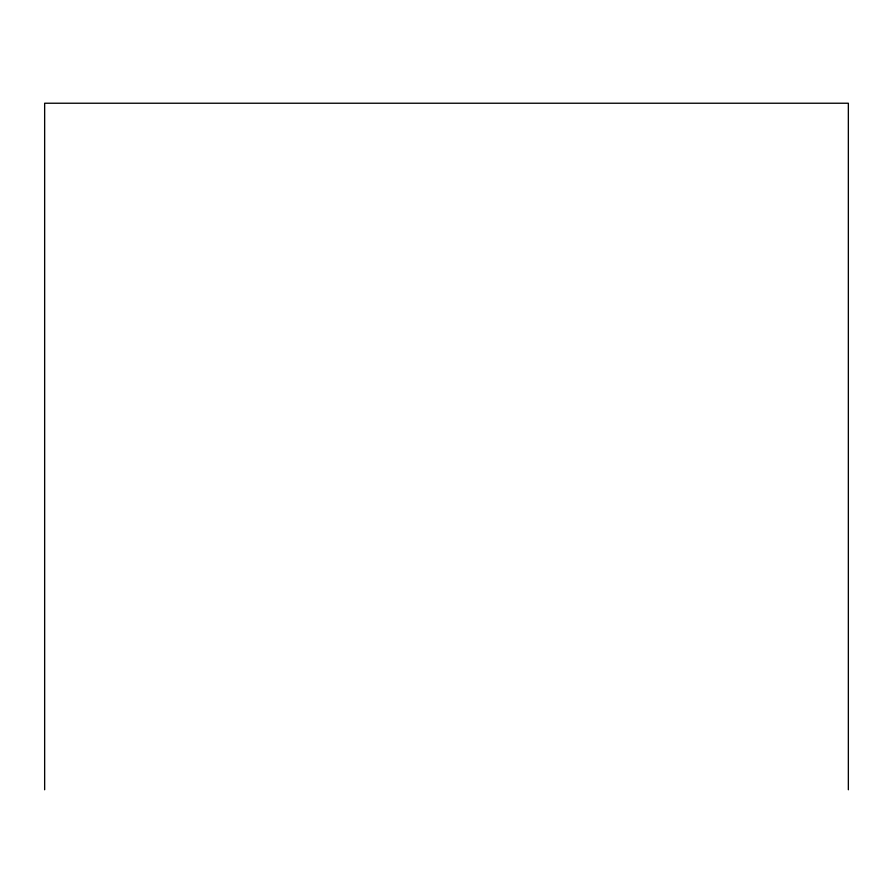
<?xml version="1.0" encoding="UTF-8"?>
<svg xmlns="http://www.w3.org/2000/svg" width="893" height="893" viewBox="0 0 893 893"><rect width="100%" height="100%" fill="white"/><g stroke="black" fill="none" stroke-linecap="round" stroke-linejoin="round"><path stroke-width="1.34" d="M848.35 789.769L848.35 103.231L44.65 103.231L44.65 789.769"/></g></svg>
